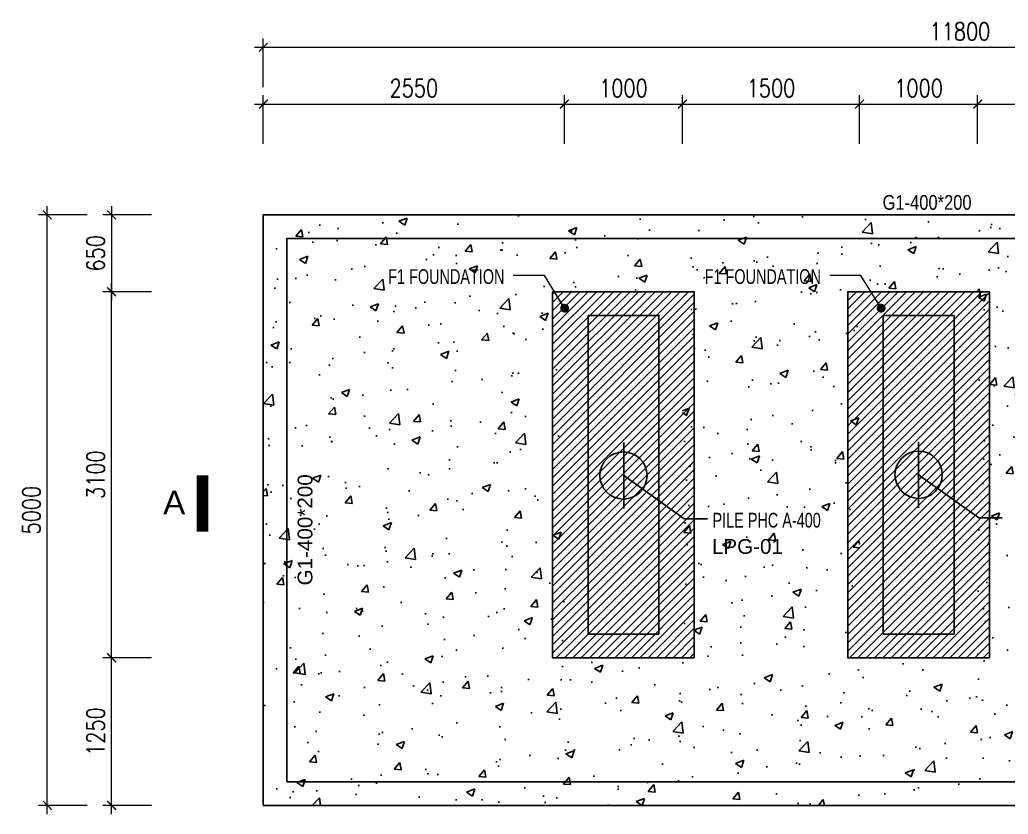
# Model space of a CAD drawing. Extents: x -1041800 to 1211622, y -13029 to 106851.
# Drawn here: x 90240 to 98611, y 40252 to 46980 of the extents above; entities that cross this region are included whole.
import ezdxf

# ---------------------------------------------------------------- set-up
doc = ezdxf.new("R2010")
doc.units = 0
doc.header["$MEASUREMENT"] = 0
doc.linetypes.add('CONTINOUS', pattern=[0])
doc.linetypes.add('HIDDEN', pattern=[0.375, 0.25, -0.125])
doc.layers.get('0').update_dxf_attribs({"lineweight": 5})
for name, color, linetype in [('CONCRETE', 2, 'Continuous'), ('Dimension', 14, 'Continuous'), ('Hatch', 250, 'Continuous')]:
    doc.layers.add(name, color=color, linetype=linetype)
doc.styles.add('Arial_1', font='arial.ttf', dxfattribs={"height": 45})
doc.styles.add('DIM', font='romans.shx', dxfattribs={"width": 0.8})
doc.styles.get("Standard").update_dxf_attribs({"font": 'arial.ttf'})
doc.dimstyles.new('20', dxfattribs={"dimscale": 20, "dimtxt": 2, "dimasz": 1, "dimexe": 1, "dimexo": 0, "dimgap": 0.8, "dimtad": 1, "dimdec": 0, "dimzin": 13, "dimdsep": 46, "dimtxsty": 'Standard', "dimblk": 'ARCHTICK', "dimcen": 1, "dimdle": 1, "dimclrd": 14, "dimclre": 14, "dimclrt": 3, "dimadec": 0, "dimazin": 0, "dimtfac": 1, "dimtdec": 0, "dimtix": 1, "dimtmove": 1, "dimatfit": 3, "dimldrblk": 'ARCHTICK', "dimfxl": 8, "dimfxlon": 1, "dimtolj": 1, "dimtzin": 13, "dimarcsym": 0})
doc.dimstyles.new('AD-75', dxfattribs={"dimscale": 75, "dimtxt": 2, "dimasz": 1, "dimexe": 1, "dimexo": 0, "dimgap": 0.8, "dimtad": 1, "dimdec": 0, "dimzin": 0, "dimdsep": 46, "dimtxsty": 'DIM', "dimblk": 'ARCHTICK', "dimcen": 0.09, "dimdle": 1, "dimclrd": 14, "dimclre": 14, "dimclrt": 7, "dimadec": 0, "dimazin": 0, "dimtfac": 1, "dimtdec": 0, "dimtix": 1, "dimtmove": 2, "dimatfit": 3, "dimldrblk": 'DOT', "dimfxl": 4.5, "dimfxlon": 1, "dimtolj": 1, "dimtzin": 0, "dimlwd": 13, "dimlwe": 13, "dimarcsym": 0})

# ---------------------------------------------------------------- blocks, each defined once
blk = doc.blocks.new('_ArchTick')
at = {"color": 0, "linetype": 'ByBlock', "const_width": 0.15}
blk.add_lwpolyline([(-0.5, -0.5), (0.5, 0.5)], dxfattribs=at)
blk = doc.blocks.new('*D264')
at = {"layer": 'Defpoints', "color": 0, "transparency": 16777216}
for p in [(94852.4, 46266), (92302.5, 45698), (94852.4, 45698)]:
    blk.add_point(p, dxfattribs=at)
at = {"layer": 'Dimension', "color": 14, "linetype": 'CONTINOUS', "lineweight": 13, "transparency": 16777216}
for p, q in [((92302.5, 45928.5), (92302.5, 46341)), ((94852.4, 45928.5), (94852.4, 46341)), ((92227.5, 46266), (94927.4, 46266))]:
    blk.add_line(p, q, dxfattribs=at)
at = {"layer": 'Dimension', "color": 14, "lineweight": 13, "transparency": 16777216, "xscale": 75, "yscale": 75, "zscale": 75, "rotation": 180}
blk.add_blockref('_ArchTick', (92302.5, 46266), dxfattribs=at)
at = {"layer": 'Dimension', "color": 14, "lineweight": 13, "transparency": 16777216, "xscale": 75, "yscale": 75, "zscale": 75}
blk.add_blockref('_ArchTick', (94852.4, 46266), dxfattribs=at)
at = {"layer": 'Dimension', "color": 7, "transparency": 16777216, "insert": (93577.4, 46401), "char_height": 150, "attachment_point": 5, "style": 'DIM'}
blk.add_mtext('\\A1;2550', dxfattribs=at)
blk = doc.blocks.new('_Dot')
at = {"color": 0, "linetype": 'ByBlock', "lineweight": -2}
blk.add_line((-0.5, 0), (-1, 0), dxfattribs=at)
at = {"color": 0, "linetype": 'ByBlock', "const_width": 0.5}
blk.add_lwpolyline([(-0.25, 0, 1), (0.25, 0, 1)], format="xyb", close=True, dxfattribs=at)
blk = doc.blocks.new('*D265')
at = {"layer": 'Defpoints', "color": 0, "transparency": 16777216}
for p in [(95852.4, 46266), (94852.4, 45698), (95852.4, 45698)]:
    blk.add_point(p, dxfattribs=at)
at = {"layer": 'Dimension', "color": 14, "linetype": 'CONTINOUS', "lineweight": 13, "transparency": 16777216}
for p, q in [((94852.4, 45928.5), (94852.4, 46341)), ((95852.4, 45928.5), (95852.4, 46341)), ((94777.4, 46266), (95927.4, 46266))]:
    blk.add_line(p, q, dxfattribs=at)
at = {"layer": 'Dimension', "color": 14, "lineweight": 13, "transparency": 16777216, "xscale": 75, "yscale": 75, "zscale": 75, "rotation": 180}
blk.add_blockref('_ArchTick', (94852.4, 46266), dxfattribs=at)
at = {"layer": 'Dimension', "color": 14, "lineweight": 13, "transparency": 16777216, "xscale": 75, "yscale": 75, "zscale": 75}
blk.add_blockref('_ArchTick', (95852.4, 46266), dxfattribs=at)
at = {"layer": 'Dimension', "color": 7, "transparency": 16777216, "insert": (95352.4, 46401), "char_height": 150, "attachment_point": 5, "style": 'DIM'}
blk.add_mtext('\\A1;1000', dxfattribs=at)
blk = doc.blocks.new('*D266')
at = {"layer": 'Defpoints', "color": 0, "transparency": 16777216}
for p in [(97352.4, 46266), (95852.4, 45698), (97352.4, 45698)]:
    blk.add_point(p, dxfattribs=at)
at = {"layer": 'Dimension', "color": 14, "linetype": 'CONTINOUS', "lineweight": 13, "transparency": 16777216}
for p, q in [((95852.4, 45928.5), (95852.4, 46341)), ((97352.4, 45928.5), (97352.4, 46341)), ((95777.4, 46266), (97427.4, 46266))]:
    blk.add_line(p, q, dxfattribs=at)
at = {"layer": 'Dimension', "color": 14, "lineweight": 13, "transparency": 16777216, "xscale": 75, "yscale": 75, "zscale": 75, "rotation": 180}
blk.add_blockref('_ArchTick', (95852.4, 46266), dxfattribs=at)
at = {"layer": 'Dimension', "color": 14, "lineweight": 13, "transparency": 16777216, "xscale": 75, "yscale": 75, "zscale": 75}
blk.add_blockref('_ArchTick', (97352.4, 46266), dxfattribs=at)
at = {"layer": 'Dimension', "color": 7, "transparency": 16777216, "insert": (96602.4, 46401), "char_height": 150, "attachment_point": 5, "style": 'DIM'}
blk.add_mtext('\\A1;1500', dxfattribs=at)
blk = doc.blocks.new('*D267')
at = {"layer": 'Defpoints', "color": 0, "transparency": 16777216}
for p in [(98352.4, 46266), (97352.4, 45698), (98352.4, 45698)]:
    blk.add_point(p, dxfattribs=at)
at = {"layer": 'Dimension', "color": 14, "linetype": 'CONTINOUS', "lineweight": 13, "transparency": 16777216}
for p, q in [((97352.4, 45928.5), (97352.4, 46341)), ((98352.4, 45928.5), (98352.4, 46341)), ((97277.4, 46266), (98427.4, 46266))]:
    blk.add_line(p, q, dxfattribs=at)
at = {"layer": 'Dimension', "color": 14, "lineweight": 13, "transparency": 16777216, "xscale": 75, "yscale": 75, "zscale": 75, "rotation": 180}
blk.add_blockref('_ArchTick', (97352.4, 46266), dxfattribs=at)
at = {"layer": 'Dimension', "color": 14, "lineweight": 13, "transparency": 16777216, "xscale": 75, "yscale": 75, "zscale": 75}
blk.add_blockref('_ArchTick', (98352.4, 46266), dxfattribs=at)
at = {"layer": 'Dimension', "color": 7, "transparency": 16777216, "insert": (97852.4, 46401), "char_height": 150, "attachment_point": 5, "style": 'DIM'}
blk.add_mtext('\\A1;1000', dxfattribs=at)
blk = doc.blocks.new('*D268')
at = {"layer": 'Defpoints', "color": 0, "transparency": 16777216}
for p in [(100952.1, 46266), (98352.4, 45698), (100952.1, 45698)]:
    blk.add_point(p, dxfattribs=at)
at = {"layer": 'Dimension', "color": 14, "linetype": 'CONTINOUS', "lineweight": 13, "transparency": 16777216}
for p, q in [((98352.4, 45928.5), (98352.4, 46341)), ((100952.1, 45928.5), (100952.1, 46341)), ((98277.4, 46266), (101027.1, 46266))]:
    blk.add_line(p, q, dxfattribs=at)
at = {"layer": 'Dimension', "color": 14, "lineweight": 13, "transparency": 16777216, "xscale": 75, "yscale": 75, "zscale": 75, "rotation": 180}
blk.add_blockref('_ArchTick', (98352.4, 46266), dxfattribs=at)
at = {"layer": 'Dimension', "color": 14, "lineweight": 13, "transparency": 16777216, "xscale": 75, "yscale": 75, "zscale": 75}
blk.add_blockref('_ArchTick', (100952.1, 46266), dxfattribs=at)
at = {"layer": 'Dimension', "color": 7, "transparency": 16777216, "insert": (99652.2, 46401), "char_height": 150, "attachment_point": 5, "style": 'DIM'}
blk.add_mtext('\\A1;2600', dxfattribs=at)
blk = doc.blocks.new('*D271')
at = {"layer": 'Defpoints', "color": 0, "transparency": 16777216}
for p in [(91622.4, 45327), (91017.4, 44677), (91622.4, 44677)]:
    blk.add_point(p, dxfattribs=at)
at = {"layer": 'Dimension', "color": 14, "linetype": 'CONTINOUS', "lineweight": 13, "transparency": 16777216}
for p, q in [((91017.4, 45402), (91017.4, 44602)), ((91354.9, 45327), (90942.4, 45327)), ((91354.9, 44677), (90942.4, 44677))]:
    blk.add_line(p, q, dxfattribs=at)
at = {"layer": 'Dimension', "color": 14, "lineweight": 13, "transparency": 16777216, "xscale": 75, "yscale": 75, "zscale": 75}
for p, rotation in [((91017.4, 45327), 90), ((91017.4, 44677), 270)]:
    blk.add_blockref('_ArchTick', p, dxfattribs=dict(at, rotation=rotation))
at = {"layer": 'Dimension', "color": 7, "transparency": 16777216, "insert": (90882.4, 45002), "char_height": 150, "attachment_point": 5, "rotation": 90, "style": 'DIM'}
blk.add_mtext('\\A1;650', dxfattribs=at)
blk = doc.blocks.new('*D272')
at = {"layer": 'Defpoints', "color": 0, "transparency": 16777216}
for p in [(90473.1, 45327), (91622.4, 45327), (91622.4, 40327)]:
    blk.add_point(p, dxfattribs=at)
at = {"layer": 'Dimension', "color": 14, "linetype": 'CONTINOUS', "lineweight": 13, "transparency": 16777216}
for p, q in [((90473.1, 40252), (90473.1, 45402)), ((90810.6, 45327), (90398.1, 45327)), ((90810.6, 40327), (90398.1, 40327))]:
    blk.add_line(p, q, dxfattribs=at)
at = {"layer": 'Dimension', "color": 14, "lineweight": 13, "transparency": 16777216, "xscale": 75, "yscale": 75, "zscale": 75}
for p, rotation in [((90473.1, 45327), 90), ((90473.1, 40327), 270)]:
    blk.add_blockref('_ArchTick', p, dxfattribs=dict(at, rotation=rotation))
at = {"layer": 'Dimension', "color": 7, "transparency": 16777216, "insert": (90338.1, 42827), "char_height": 150, "attachment_point": 5, "rotation": 90, "style": 'DIM'}
blk.add_mtext('\\A1;5000', dxfattribs=at)
blk = doc.blocks.new('*D273')
at = {"layer": 'Defpoints', "color": 0, "transparency": 16777216}
for p in [(92302.5, 46746.7), (92302.5, 45579.3), (104102.5, 45579.3)]:
    blk.add_point(p, dxfattribs=at)
at = {"layer": 'Dimension', "color": 14, "linetype": 'CONTINOUS', "lineweight": 13, "transparency": 16777216}
for p, q in [((92302.5, 46409.2), (92302.5, 46821.7)), ((104102.5, 46409.2), (104102.5, 46821.7)), ((104177.5, 46746.7), (92227.5, 46746.7))]:
    blk.add_line(p, q, dxfattribs=at)
at = {"layer": 'Dimension', "color": 14, "lineweight": 13, "transparency": 16777216, "xscale": 75, "yscale": 75, "zscale": 75, "rotation": 180}
blk.add_blockref('_ArchTick', (92302.5, 46746.7), dxfattribs=at)
at = {"layer": 'Dimension', "color": 14, "lineweight": 13, "transparency": 16777216, "xscale": 75, "yscale": 75, "zscale": 75}
blk.add_blockref('_ArchTick', (104102.5, 46746.7), dxfattribs=at)
at = {"layer": 'Dimension', "color": 7, "transparency": 16777216, "insert": (98202.5, 46881.7), "char_height": 150, "attachment_point": 5, "style": 'DIM'}
blk.add_mtext('\\A1;11800', dxfattribs=at)
blk = doc.blocks.new('*D262')
at = {"layer": 'Defpoints', "color": 0, "transparency": 16777216}
for p in [(91017.4, 41577), (91445.6, 41577), (91445.6, 40327)]:
    blk.add_point(p, dxfattribs=at)
at = {"layer": 'Dimension', "color": 14, "linetype": 'CONTINOUS', "lineweight": 13, "transparency": 16777216}
for p, q in [((91017.4, 40252), (91017.4, 41652)), ((91354.9, 41577), (90942.4, 41577)), ((91354.9, 40327), (90942.4, 40327))]:
    blk.add_line(p, q, dxfattribs=at)
at = {"layer": 'Dimension', "color": 14, "lineweight": 13, "transparency": 16777216, "xscale": 75, "yscale": 75, "zscale": 75}
for p, rotation in [((91017.4, 41577), 90), ((91017.4, 40327), 270)]:
    blk.add_blockref('_ArchTick', p, dxfattribs=dict(at, rotation=rotation))
at = {"layer": 'Dimension', "color": 7, "transparency": 16777216, "insert": (90882.4, 40952), "char_height": 150, "attachment_point": 5, "rotation": 90, "style": 'DIM'}
blk.add_mtext('\\A1;1250', dxfattribs=at)
blk = doc.blocks.new('*D263')
at = {"layer": 'Defpoints', "color": 0, "transparency": 16777216}
for p in [(91017.4, 44677), (91372.5, 44677), (91372.5, 41577)]:
    blk.add_point(p, dxfattribs=at)
at = {"layer": 'Dimension', "color": 14, "linetype": 'CONTINOUS', "lineweight": 13, "transparency": 16777216}
for p, q in [((91017.4, 41502), (91017.4, 44752)), ((91354.9, 44677), (90942.4, 44677)), ((91354.9, 41577), (90942.4, 41577))]:
    blk.add_line(p, q, dxfattribs=at)
at = {"layer": 'Dimension', "color": 14, "lineweight": 13, "transparency": 16777216, "xscale": 75, "yscale": 75, "zscale": 75}
for p, rotation in [((91017.4, 44677), 90), ((91017.4, 41577), 270)]:
    blk.add_blockref('_ArchTick', p, dxfattribs=dict(at, rotation=rotation))
at = {"layer": 'Dimension', "color": 7, "transparency": 16777216, "insert": (90882.4, 43127), "char_height": 150, "attachment_point": 5, "rotation": 90, "style": 'DIM'}
blk.add_mtext('\\A1;3100', dxfattribs=at)

msp = doc.modelspace()

# ---------------------------------------------------------------- hatches: boundary and pattern name
at = {"layer": 'Hatch'}
h = msp.add_hatch(dxfattribs=at)
h.set_pattern_fill('AR-CONC', color=256, scale=100)
h.set_pattern_definition([(50, (32788.86, 32615.4), (717.26, -62.752), [75, -825]), (355, (32788.86, 32615.4), (-138.751, 752.192), [60, -660]), (100.4514, (32848.6, 32610.15), (578.509, 689.44), [63.74, -701.142]), (46.1842, (32788.86, 32815.4), (1067.241, -165.519), [112.5, -1237.5]), (96.6356, (32877.8, 32801.6), (934.662, 974.119), [95.61, -1051.714]), (351.1842, (32788.9, 32815.4), (934.662, 974.119), [90, -990]), (21, (32888.86, 32765.4), (596.907, -402.619), [75, -825]), (326, (32888.86, 32765.4), (243.315, 725.15), [60, -660]), (71.4514, (32938.6, 32731.8), (840.2224, 322.531), [63.74, -701.142]), (37.5, (32788.86, 32615.38), (12.1599, 332.89385), [0, -652, 0, -670, 0, -662.5]), (7.5, (32788.86, 32615.38), (263.0695, 394.4117), [0, -382, 0, -637, 0, -252.5]), (327.5, (32565.86, 32615.38), (533.8224, -22.5549), [0, -250, 0, -780, 0, -1035]), (317.5, (32465.86, 32615.38), (583.1862, 100.105), [0, -325, 0, -518, 0, -735])])
h.paths.add_polyline_path([(99402.5, 45327), (104102.5, 45327), (104102.5, 40327), (92302.5, 40327), (92302.5, 45327)])
h.paths.add_polyline_path([(98352.4, 44677), (97352.4, 44677), (97352.4, 41577), (98352.4, 41577)], flags=16)
h.paths.add_polyline_path([(94852.4, 44677), (95852.4, 44677), (95852.4, 41577), (94852.4, 41577)], flags=16)
h.paths.add_polyline_path([(101645.1, 43911.2), (100945.1, 43911.2), (100945.1, 44611.2), (101645.1, 44611.2)], flags=16)
h.paths.add_polyline_path([(101645.1, 42767.2), (100945.1, 42767.2), (100945.1, 43467.2), (101645.1, 43467.2)], flags=16)
h = msp.add_hatch(dxfattribs=at)
h.set_pattern_fill('ANSI31', color=256, scale=400)
h.set_pattern_definition([(45, (32788.856, 32615.375), (-35.35534, 35.35534), [])])
h.paths.add_polyline_path([(94752.4, 44677), (95952.4, 44677), (95952.4, 41577), (94752.4, 41577)])
h = msp.add_hatch(dxfattribs=at)
h.set_pattern_fill('ANSI31', color=256, scale=400)
h.set_pattern_definition([(45, (35343.597, 32615.375), (-35.35534, 35.35534), [])])
h.paths.add_polyline_path([(97252.4, 44677), (98452.4, 44677), (98452.4, 41577), (97252.4, 41577)])

# ---------------------------------------------------------------- linework, layer by layer
at = {"layer": 'CONCRETE', "linetype": 'Continuous'}
msp.add_lwpolyline([(99402.5, 45327), (104102.5, 45327), (104102.5, 40327), (92302.5, 40327), (92302.5, 45327), (99402.5, 45327)], dxfattribs=at)
at = {"layer": 'CONCRETE', "linetype": 'HIDDEN', "ltscale": 20}
msp.add_lwpolyline([(99402.5, 45127), (103902.5, 45127), (103902.5, 40527), (92502.5, 40527), (92502.5, 45127)], close=True, dxfattribs=at)
at = {"layer": 'CONCRETE', "linetype": 'Continuous'}
for points in [[(94752.4, 44677), (95952.4, 44677), (95952.4, 41577), (94752.4, 41577)], [(98452.4, 44677), (97252.4, 44677), (97252.4, 41577), (98452.4, 41577)], [(95052.4, 44477), (95652.4, 44477), (95652.4, 41777), (95052.4, 41777)], [(98152.4, 44477), (97552.4, 44477), (97552.4, 41777), (98152.4, 41777)]]:
    msp.add_lwpolyline(points, close=True, dxfattribs=at)
at = {"layer": 'Dimension'}
for points in [[(95356.9, 43400.2), (95356.9, 42841.5)], [(97852.4, 43406.4), (97852.4, 42847.6)]]:
    msp.add_lwpolyline(points, dxfattribs=at)
at = {"layer": 'Dimension', "linetype": 'Continuous', "flags": 128}
msp.add_lwpolyline([(91788, 42645.2, 100, 100, 0), (91788, 43120.9, 0, 0, 0), (104669.9, 43120.9, 100, 100, 0), (104669.9, 42645.2, 0, 0, 0)], format="xyseb", dxfattribs=at)
at = {"layer": 'Dimension'}
for centre in [(95352.4, 43120.9), (97852.4, 43127)]:
    msp.add_circle(centre, 200, dxfattribs=at)

# ---------------------------------------------------------------- texts
at = {"layer": 'Dimension', "style": 'Arial_1'}
for s, width, p in [('G1-400*200', 0.8, (97547.5, 45371)), ('F1 FOUNDATION', 0.7, (93360, 44742.8)), ('F1 FOUNDATION', 0.7, (96040.5, 44742.8)), ('PILE PHC A-400', 0.7, (96106.7, 42679.6))]:
    msp.add_text(s, height=125, dxfattribs=dict(at, width=width)).set_placement(p)
at = {"layer": 'Dimension', "insert": (92593.1, 42660.3), "char_height": 125, "attachment_point": 2, "rotation": 90, "style": 'Arial_1'}
msp.add_mtext_dynamic_manual_height_columns('G1-400*200', width=3809.737, gutter_width=1, heights=[0], dxfattribs=at)
at = {"layer": 'Dimension', "attachment_point": 2, "style": 'Arial_1'}
for s, width, insert, char_height in [('A', 1002.253, (91547.7, 42992.4), 200), ('LPG-01', 3809.737, (96402.5, 42582.1), 125)]:
    msp.add_mtext_dynamic_manual_height_columns(s, width=width, gutter_width=1, heights=[0], dxfattribs=dict(at, insert=insert, char_height=char_height))

# ---------------------------------------------------------------- dimensions: what is measured, and where the dimension line sits
at = {"layer": 'Dimension'}
for base, p1, p2, picture, middle in [((92302.5, 46746.7), (104102.5, 45579.3), (92302.5, 45579.3), '*D273', (98202.5, 46881.7)), ((94852.4, 46266), (92302.5, 45698), (94852.4, 45698), '*D264', (93577.4, 46401)), ((95852.4, 46266), (94852.4, 45698), (95852.4, 45698), '*D265', (95352.4, 46401)), ((97352.4, 46266), (95852.4, 45698), (97352.4, 45698), '*D266', (96602.4, 46401)), ((98352.4, 46266), (97352.4, 45698), (98352.4, 45698), '*D267', (97852.4, 46401)), ((100952.1, 46266), (98352.4, 45698), (100952.1, 45698), '*D268', (99652.2, 46401))]:
    dim = msp.add_linear_dim(base=base, p1=p1, p2=p2, dimstyle='AD-75', dxfattribs=at)
    dim.commit()
    dim.dimension.update_dxf_attribs({"geometry": picture, "text_midpoint": middle})
for base, p1, p2, picture, middle in [((90473.1, 45327), (91622.4, 40327), (91622.4, 45327), '*D272', (90338.1, 42827)), ((91017.4, 44677), (91622.4, 45327), (91622.4, 44677), '*D271', (90882.4, 45002)), ((91017.4, 44677), (91372.5, 41577), (91372.5, 44677), '*D263', (90882.4, 43127)), ((91017.4, 41577), (91445.6, 40327), (91445.6, 41577), '*D262', (90882.4, 40952))]:
    dim = msp.add_linear_dim(base=base, p1=p1, p2=p2, angle=90, dimstyle='AD-75', dxfattribs=at)
    dim.commit()
    dim.dimension.update_dxf_attribs({"geometry": picture, "text_midpoint": middle})

# ---------------------------------------------------------------- leaders
for points in [[(94854.5, 44537.6), (94683.1, 44813.4), (94419.6, 44813.4)], [(97535, 44537.6), (97363.6, 44813.4), (97100.1, 44813.4)]]:
    msp.add_leader(points, dimstyle='AD-75', override={"dimgap": 0.8, "dimtad": 0}, dxfattribs=at)
at = {"layer": 'Dimension', "linetype": 'Continuous'}
for points in [[(95356.9, 43120.9), (95867.6, 42755), (96065.3, 42755)], [(97852.4, 43127), (98363.1, 42761.1), (98560.8, 42761.1)]]:
    msp.add_leader(points, dimstyle='20', override={"dimgap": 0.8, "dimtad": 0}, dxfattribs=at)

doc.saveas('drawing.dxf')
